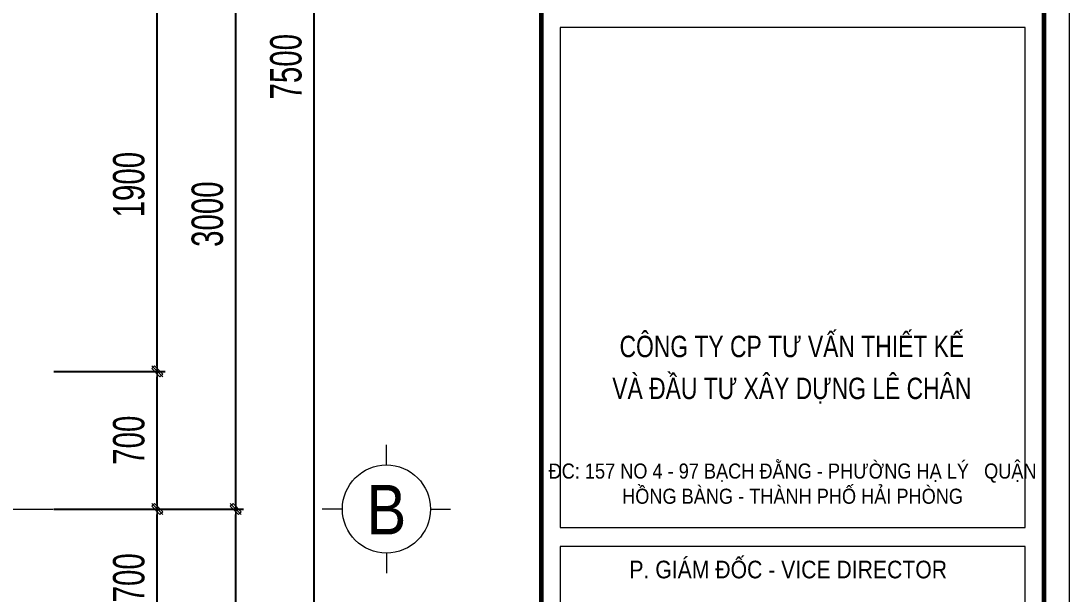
# Model space of a CAD drawing. Header units: millimetres. Extents: x -295047 to 263296, y -724756 to -308748.
# Drawn here: x -149442 to -144104, y -352791 to -349876 of the extents above; entities that cross this region are included whole.
import ezdxf
from ezdxf.enums import TextEntityAlignment as Align

# ---------------------------------------------------------------- set-up
doc = ezdxf.new("R2010")
doc.units = ezdxf.units.MM
doc.header["$MEASUREMENT"] = 0
doc.header["$PDMODE"] = 32
doc.linetypes.add('CENTERX2', pattern=[4, 2.5, -0.5, 0.5, -0.5])
doc.linetypes.add('DASHDOT', pattern=[1, 0.5, -0.25, 0, -0.25])
doc.layers.get('Defpoints').update_dxf_attribs({"color": 1})
for name, color, linetype, lineweight in [('Khungten_LCDI', 7, 'Continuous', 5), ('LC Dim', 8, 'Continuous', 18), ('LC ISO', 153, 'Continuous', 13), ('LC Net manh', 219, 'Continuous', 5), ('LC Net thay', 7, 'Continuous', 25), ('LC Net truc', 79, 'DASHDOT', 13), ('LC Text1', 3, 'Continuous', 20)]:
    doc.layers.add(name, color=color, linetype=linetype, lineweight=lineweight)
doc.styles.add('HOATBIF', font='hoatbif.shx', dxfattribs={"width": 0.7})
doc.styles.add('Khungten', font='VHAVAN.TTF', dxfattribs={"width": 0.9, "height": 5000})
doc.styles.add('LC 1', font='VHAVANB.TTF')
doc.styles.add('Title', font='VHBLACK.TTF', dxfattribs={"width": 0.8})
doc.dimstyles.new('1-100', dxfattribs={"dimscale": 100, "dimtxt": 2.5, "dimasz": 0.35, "dimexe": 0.5, "dimexo": 0, "dimgap": 0.8, "dimtad": 1, "dimdec": 0, "dimzin": 0, "dimdsep": 46, "dimtxsty": 'HOATBIF', "dimblk1": 'DOT', "dimblk2": 'DOT', "dimsah": 1, "dimcen": -1, "dimdle": 1, "dimclrd": 256, "dimclre": 256, "dimclrt": 4, "dimadec": 3, "dimazin": 2, "dimtfac": 0.333333, "dimtdec": 0, "dimtix": 1, "dimtmove": 2, "dimatfit": 3, "dimldrblk": 'DOT', "dimfxl": 1, "dimtvp": 0.833333, "dimtolj": 1, "dimtzin": 0, "dimarcsym": 0})

# ---------------------------------------------------------------- blocks, each defined once
blk = doc.blocks.new('lcdi KC')
at = {"layer": 'Defpoints', "lineweight": 0}
blk.add_lwpolyline([(-1200, -14850), (-1200, 14850), (40800, 14850), (40800, -14850)], close=True, dxfattribs=at)
at = {"layer": 'Khungten_LCDI', "color": 5, "lineweight": 60}
blk.add_line((36600, 14650), (36600, -14650), dxfattribs=at)
at = {"layer": 'Khungten_LCDI', "color": 5, "lineweight": 25}
blk.add_line((40600, -14650), (40600, 14650), dxfattribs=at)
at = {"layer": 'Khungten_LCDI', "color": 5, "lineweight": 60}
blk.add_lwpolyline([(0, -14650), (0, 14650), (40600, 14650), (40600, -14650)], close=True, dxfattribs=at)
at = {"layer": 'Khungten_LCDI', "color": 9, "lineweight": 15}
for points in [[(36750, 2587.2), (40450, 2587.2), (40450, 6561.5), (36750, 6561.5)], [(36750, 446.3), (40450, 446.3), (40450, 2437.2), (36750, 2437.2)]]:
    blk.add_lwpolyline(points, close=True, dxfattribs=at)
at = {"color": 7}
for s, height, style, width, p in [('c«ng ty cp t\xad vÊn thiÕt kÕ', 170, 'Title', 0.8, (38594.2, 3941.9)), ('vµ ®Çu t\xad x©y dùng lª ch©n', 170, 'Title', 0.8, (38594.2, 3608.6)), ('P. gi¸m ®èc - VICE director', 140, 'Khungten', 0.9, (38565.6, 2183.9))]:
    blk.add_text(s, height=height, dxfattribs=dict(at, style=style, width=width)).set_placement(p, align=Align.CENTER)
at = {"color": 7, "insert": (38600, 3096.5), "char_height": 120, "attachment_point": 2, "style": 'Khungten'}
blk.add_mtext_dynamic_manual_height_columns('®c: 157 no 4 - 97 b¹ch ®»ng - ph\xadêng h¹ lý   quËn hång bµng - thµnh phè h¶i phßng ', width=3886.569, gutter_width=25, heights=[0], dxfattribs=at)
at = {"color": 7, "style": 'Khungten', "width": 0.8}
for tag, p in [('REVISION', (39498.8, -10746.3)), ('NGAYHT', (39546.1, -11609.4))]:
    blk.add_attdef(tag, text='', height=200, dxfattribs=at).set_placement(p, align=Align.CENTER)
at = {"layer": 'LC Text1', "style": 'Title', "width": 1.485915}
for tag, p, p2 in [('TENBANVE1', (36912.7, -8885.8), (40339.1, -8885.8)), ('TENBANVE2', (36912.7, -9562.5), (40339.1, -9562.5))]:
    blk.add_attdef(tag, text='', height=250, dxfattribs=at).set_placement(p, p2, align=Align.FIT)
at = {"layer": 'LC Text1', "style": 'Title', "width": 0.7}
blk.add_attdef('SOBANVE', text='', height=250, dxfattribs=at).set_placement((39562, -13896.2), align=Align.CENTER)
blk = doc.blocks.new('DOT')
at = {"layer": 'LC Dim'}
blk.add_line((-3, 0), (3, 0), dxfattribs=at)
at = {"layer": 'LC Dim', "color": 4}
blk.add_line((-1, -1), (1, 1), dxfattribs=at)
blk.add_lwpolyline([(0.5, 1), (-1, -0.5), (-0.5, -1), (1, 0.5)], close=True, dxfattribs=at)
blk = doc.blocks.new('*D140')
at = {"layer": 'Defpoints', "color": 0, "ltscale": 2, "transparency": 16777216}
for p in [(-149273.9, -352359), (-148747.8, -352359), (-149273.9, -353059)]:
    blk.add_point(p, dxfattribs=at)
at = {"layer": 'LC Dim', "lineweight": -2, "ltscale": 2, "transparency": 16777216}
for p, q in [((-149273.9, -352359), (-148707.8, -352359)), ((-148747.8, -353031), (-148747.8, -352387)), ((-149273.9, -353059), (-148707.8, -353059))]:
    blk.add_line(p, q, dxfattribs=at)
at = {"layer": 'LC Dim', "lineweight": -2, "ltscale": 2, "transparency": 16777216, "xscale": 28, "yscale": 28, "zscale": 28}
for p, rotation in [((-148747.8, -352359), 90), ((-148747.8, -353059), 270)]:
    blk.add_blockref('DOT', p, dxfattribs=dict(at, rotation=rotation))
at = {"layer": 'LC Dim', "color": 4, "ltscale": 2, "transparency": 16777216, "insert": (-148891.8, -352709), "char_height": 160, "attachment_point": 5, "rotation": 90, "style": 'HOATBIF'}
blk.add_mtext('\\A1;700', dxfattribs=at)
blk = doc.blocks.new('_Dot')
at = {"color": 0, "linetype": 'ByBlock', "lineweight": -2}
blk.add_line((-0.5, 0), (-1, 0), dxfattribs=at)
at = {"color": 0, "linetype": 'ByBlock', "const_width": 0.5}
blk.add_lwpolyline([(-0.25, 0, 1), (0.25, 0, 1)], format="xyb", close=True, dxfattribs=at)
blk = doc.blocks.new('*D141')
at = {"layer": 'Defpoints', "color": 0, "ltscale": 2, "transparency": 16777216}
for p in [(-149273.9, -351659), (-148747.8, -351659), (-149273.9, -352359)]:
    blk.add_point(p, dxfattribs=at)
at = {"layer": 'LC Dim', "lineweight": -2, "ltscale": 2, "transparency": 16777216}
for p, q in [((-149273.9, -351659), (-148707.8, -351659)), ((-148747.8, -352331), (-148747.8, -351687)), ((-149273.9, -352359), (-148707.8, -352359))]:
    blk.add_line(p, q, dxfattribs=at)
at = {"layer": 'LC Dim', "lineweight": -2, "ltscale": 2, "transparency": 16777216, "xscale": 28, "yscale": 28, "zscale": 28}
for p, rotation in [((-148747.8, -351659), 90), ((-148747.8, -352359), 270)]:
    blk.add_blockref('DOT', p, dxfattribs=dict(at, rotation=rotation))
at = {"layer": 'LC Dim', "color": 4, "ltscale": 2, "transparency": 16777216, "insert": (-148891.8, -352009), "char_height": 160, "attachment_point": 5, "rotation": 90, "style": 'HOATBIF'}
blk.add_mtext('\\A1;700', dxfattribs=at)
blk = doc.blocks.new('*D142')
at = {"layer": 'Defpoints', "color": 0, "ltscale": 2, "transparency": 16777216}
for p in [(-149273.9, -349759), (-148747.8, -349759), (-149273.9, -351659)]:
    blk.add_point(p, dxfattribs=at)
at = {"layer": 'LC Dim', "lineweight": -2, "ltscale": 2, "transparency": 16777216}
for p, q in [((-149273.9, -349759), (-148707.8, -349759)), ((-148747.8, -351631), (-148747.8, -349787)), ((-149273.9, -351659), (-148707.8, -351659))]:
    blk.add_line(p, q, dxfattribs=at)
at = {"layer": 'LC Dim', "lineweight": -2, "ltscale": 2, "transparency": 16777216, "xscale": 28, "yscale": 28, "zscale": 28}
for p, rotation in [((-148747.8, -349759), 90), ((-148747.8, -351659), 270)]:
    blk.add_blockref('DOT', p, dxfattribs=dict(at, rotation=rotation))
at = {"layer": 'LC Dim', "color": 4, "ltscale": 2, "transparency": 16777216, "insert": (-148891.8, -350709), "char_height": 160, "attachment_point": 5, "rotation": 90, "style": 'HOATBIF'}
blk.add_mtext('\\A1;1900', dxfattribs=at)
blk = doc.blocks.new('*D147')
at = {"layer": 'Defpoints', "color": 0, "ltscale": 2, "transparency": 16777216}
for p in [(-149273.9, -352359), (-148347.8, -352359), (-149273.9, -353859)]:
    blk.add_point(p, dxfattribs=at)
at = {"layer": 'LC Dim', "lineweight": -2, "ltscale": 2, "transparency": 16777216}
for p, q in [((-149273.9, -352359), (-148307.8, -352359)), ((-148347.8, -353831), (-148347.8, -352387)), ((-149273.9, -353859), (-148307.8, -353859))]:
    blk.add_line(p, q, dxfattribs=at)
at = {"layer": 'LC Dim', "lineweight": -2, "ltscale": 2, "transparency": 16777216, "xscale": 28, "yscale": 28, "zscale": 28}
for p, rotation in [((-148347.8, -352359), 90), ((-148347.8, -353859), 270)]:
    blk.add_blockref('DOT', p, dxfattribs=dict(at, rotation=rotation))
at = {"layer": 'LC Dim', "color": 4, "ltscale": 2, "transparency": 16777216, "insert": (-148491.8, -353109), "char_height": 160, "attachment_point": 5, "rotation": 90, "style": 'HOATBIF'}
blk.add_mtext('\\A1;1500', dxfattribs=at)
blk = doc.blocks.new('*D148')
at = {"layer": 'Defpoints', "color": 0, "ltscale": 2, "transparency": 16777216}
for p in [(-149273.9, -349359), (-148347.8, -349359), (-149273.9, -352359)]:
    blk.add_point(p, dxfattribs=at)
at = {"layer": 'LC Dim', "lineweight": -2, "ltscale": 2, "transparency": 16777216}
for p, q in [((-149273.9, -349359), (-148307.8, -349359)), ((-148347.8, -352331), (-148347.8, -349387)), ((-149273.9, -352359), (-148307.8, -352359))]:
    blk.add_line(p, q, dxfattribs=at)
at = {"layer": 'LC Dim', "lineweight": -2, "ltscale": 2, "transparency": 16777216, "xscale": 28, "yscale": 28, "zscale": 28}
for p, rotation in [((-148347.8, -349359), 90), ((-148347.8, -352359), 270)]:
    blk.add_blockref('DOT', p, dxfattribs=dict(at, rotation=rotation))
at = {"layer": 'LC Dim', "color": 4, "ltscale": 2, "transparency": 16777216, "insert": (-148491.8, -350859), "char_height": 160, "attachment_point": 5, "rotation": 90, "style": 'HOATBIF'}
blk.add_mtext('\\A1;3000', dxfattribs=at)
blk = doc.blocks.new('*D149')
at = {"layer": 'Defpoints', "color": 0, "ltscale": 2, "transparency": 16777216}
for p in [(-149273.9, -346359), (-147947.8, -346359), (-149273.9, -353859)]:
    blk.add_point(p, dxfattribs=at)
at = {"layer": 'LC Dim', "lineweight": -2, "ltscale": 2, "transparency": 16777216}
for p, q in [((-149273.9, -346359), (-147907.8, -346359)), ((-147947.8, -353831), (-147947.8, -346387)), ((-149273.9, -353859), (-147907.8, -353859))]:
    blk.add_line(p, q, dxfattribs=at)
at = {"layer": 'LC Dim', "lineweight": -2, "ltscale": 2, "transparency": 16777216, "xscale": 28, "yscale": 28, "zscale": 28}
for p, rotation in [((-147947.8, -346359), 90), ((-147947.8, -353859), 270)]:
    blk.add_blockref('DOT', p, dxfattribs=dict(at, rotation=rotation))
at = {"layer": 'LC Dim', "color": 4, "ltscale": 2, "transparency": 16777216, "insert": (-148091.8, -350109), "char_height": 160, "attachment_point": 5, "rotation": 90, "style": 'HOATBIF'}
blk.add_mtext('\\A1;7500', dxfattribs=at)
blk = doc.blocks.new('TTRUC')
at = {"layer": 'LC ISO'}
for p, q in [((0, 6.95), (0, 10.13)), ((-6.95, 0), (-10.13, 0)), ((6.95, 0), (10.13, 0)), ((0, -6.95), (0, -10.13))]:
    blk.add_line(p, q, dxfattribs=at)
at = {"layer": 'LC Net manh'}
blk.add_circle((0, 0), 6.95, dxfattribs=at)

msp = doc.modelspace()

# ---------------------------------------------------------------- linework, layer by layer
at = {"layer": 'LC Net truc', "linetype": 'CENTERX2', "ltscale": 200}
msp.add_line((-168978, -352359), (-148771.7, -352359), dxfattribs=at)

# ---------------------------------------------------------------- block references
at = {"layer": 'LC ISO', "xscale": 32.25101427308982, "yscale": 32.25101427308982, "zscale": 32.25101427308982}
msp.add_blockref('TTRUC', (-147580.4, -352359), dxfattribs=at)
at = {"layer": 'LC Net thay', "xscale": 0.6399999999848659, "yscale": 0.6399999999848659, "zscale": 0.6399999999848659}
msp.add_blockref('lcdi KC', (-170216.2, -354109.3), dxfattribs=at)

# ---------------------------------------------------------------- texts
at = {"layer": 'LC Text1', "ltscale": 0.2, "style": 'LC 1', "width": 0.9}
msp.add_text('b', height=252.5, dxfattribs=at).set_placement((-147580.4, -352564.4), align=Align.BOTTOM_CENTER)

# ---------------------------------------------------------------- dimensions: what is measured, and where the dimension line sits
at = {"layer": 'LC Dim', "ltscale": 2}
for base, p1, p2, picture, middle in [((-147947.8, -346359), (-149273.9, -353859), (-149273.9, -346359), '*D149', (-148091.8, -350109)), ((-148347.8, -349359), (-149273.9, -352359), (-149273.9, -349359), '*D148', (-148491.8, -350859)), ((-148747.8, -349759), (-149273.9, -351659), (-149273.9, -349759), '*D142', (-148891.8, -350709)), ((-148747.8, -351659), (-149273.9, -352359), (-149273.9, -351659), '*D141', (-148891.8, -352009)), ((-148747.8, -352359), (-149273.9, -353059), (-149273.9, -352359), '*D140', (-148891.8, -352709)), ((-148347.8, -352359), (-149273.9, -353859), (-149273.9, -352359), '*D147', (-148491.8, -353109))]:
    dim = msp.add_linear_dim(base=base, p1=p1, p2=p2, angle=90, dimstyle='1-100', override={"dimscale": 80, "dimtxt": 2}, dxfattribs=at)
    dim.commit()
    dim.dimension.update_dxf_attribs({"geometry": picture, "text_midpoint": middle})

doc.saveas('drawing.dxf')
